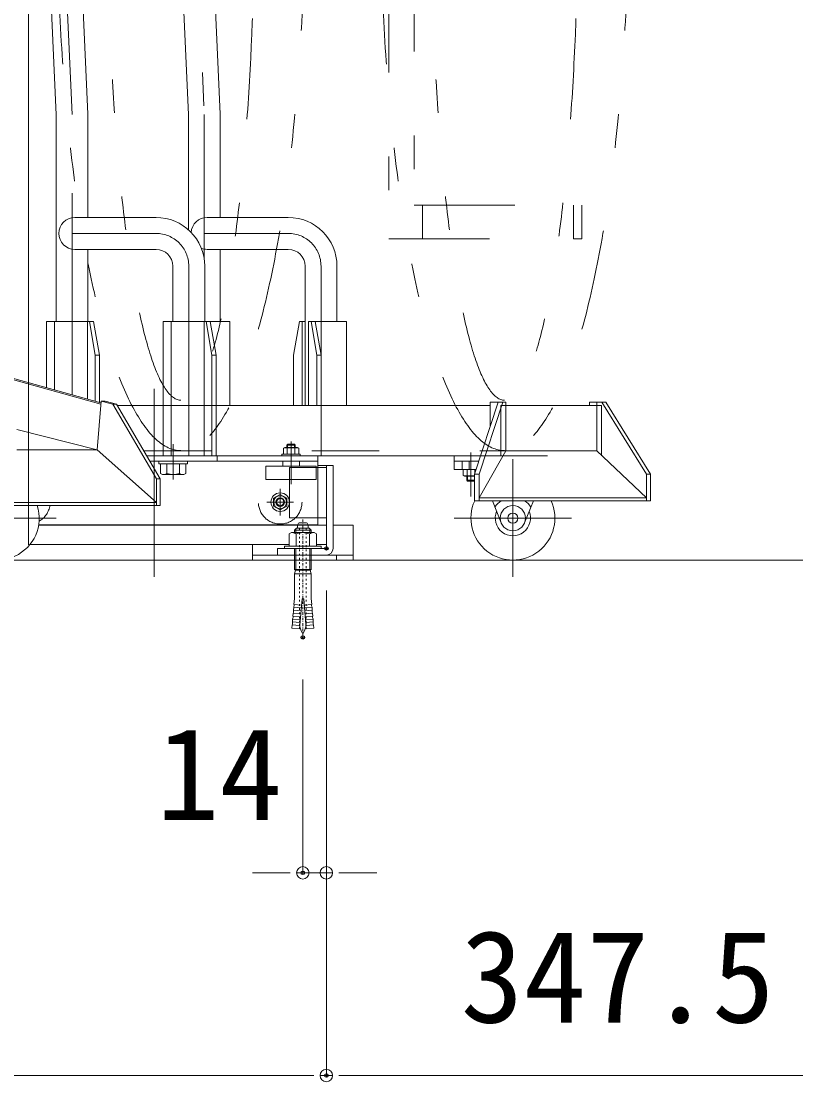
# Model space of a CAD drawing. Units: millimetres, scale not verified. Extents: x -5940 to 5940, y -4200 to 4200.
# Drawn here: x 85 to 546, y -2962 to -2331 of the extents above; entities that cross this region are included whole.
import ezdxf
from ezdxf.enums import TextEntityAlignment as Align

# ---------------------------------------------------------------- set-up
doc = ezdxf.new("R2010")
doc.units = ezdxf.units.MM
doc.header["$LTSCALE"] = 10
doc.header["$PDMODE"] = 32
doc.header["$PDSIZE"] = 2
for name, pattern in [('USER2', [24, 12, -5, 2, -5]), ('USER3', [25, 6, -5, 2, -5, 2, -5]), ('USER5', [10, 4, -6]), ('USER6', [13, 6, -3, 1, -3])]:
    doc.linetypes.add(name, pattern=pattern)
for name, color, linetype, lineweight in [('0-0_0', 7, 'Continuous', 18), ('0-2_2-0BOLD', 7, 'Continuous', 18), ('0-7_2-7RACK', 5, 'Continuous', 18), ('0-B_0-0SHITUMEI', 4, 'Continuous', 18), ('0-F_2ラック-Aレル', 7, 'Continuous', 18), ('1-0_2ラック-Bラック前', 2, 'USER3', 18), ('1-1_2ラック-Cラック奥', 7, 'Continuous', 18), ('1-2_2ラック-D自転車前', 2, 'USER3', 18), ('1-A_3-GLEVEL', 5, 'Continuous', 18)]:
    doc.layers.add(name, color=color, linetype=linetype, lineweight=lineweight)
doc.layers.add('1-9_Defpoints', color=7, linetype='Continuous')
doc.styles.add('ＭＳ ゴシック', font='')
doc.styles.get('ＭＳ ゴシック').set_extended_font_data('MS Gothic')

# ---------------------------------------------------------------- blocks, each defined once
blk = doc.blocks.new('C-10x60L_3')
at = {"layer": '0-B_0-0SHITUMEI'}
for p, q in [((-374.8, 268), (-342.8, 323.3)), ((-374.8, -268), (-374.8, 268)), ((-342.8, 323.3), (-54.8, 323.3)), ((-54.8, 440), (-54.8, -440)), ((-54.8, 440), (0, 440)), ((-54.8, -323.3), (-54.8, 323.3)), ((0, -440), (0, 440)), ((1821.9, 255.1), (1901.6, 262.1)), ((1837.6, 75.8), (1821.9, 255.1)), ((1917.3, 82.8), (1901.6, 262.1)), ((-608, -88), (-608, 88)), ((-551.1, -130), (-551.1, 130)), ((-551.1, 130), (-488, 130)), ((-480, 152), (-432, 200)), ((-480, -152), (-480, 152)), ((-480, -122), (-480, 122)), ((-464.5, 167.5), (-374.8, 167.5)), ((-432, -200), (-432, 200)), ((-432, 200), (-374.8, 200)), ((-342.8, 161.7), (-54.8, 161.7)), ((0, 200), (507.1, 200)), ((0, 167.5), (507.1, 167.5)), ((507.1, -200), (507.1, 200)), ((520, 177.6), (507.1, 200)), ((507.1, 167.5), (520, 177.6)), ((520, 177.6), (603.6, 200)), ((520, -177.6), (520, 177.6)), ((603.6, -200), (603.6, 200)), ((603.6, 200), (1192.1, 200)), ((1192.1, 200), (1333.7, 212.4)), ((1200, 20), (1917.3, 82.8)), ((1200, -20), (1200, 20)), ((1349.4, 33.1), (1333.7, 212.4)), ((1473.2, 224.6), (1403.5, 218.5)), ((1419.2, 39.2), (1403.5, 218.5)), ((1488.9, 45.3), (1473.2, 224.6)), ((1612.7, 236.8), (1542.9, 230.7)), ((1558.6, 51.4), (1542.9, 230.7)), ((1628.4, 57.5), (1612.7, 236.8)), ((1752.1, 249), (1682.4, 242.9)), ((1698.1, 63.6), (1682.4, 242.9)), ((1767.8, 69.7), (1752.1, 249)), ((-551.1, -130), (-488, -130)), ((-480, -152), (-432, -200)), ((-464.5, -167.5), (-374.8, -167.5)), ((-432, -200), (-374.8, -200)), ((-342.8, -161.7), (-54.8, -161.7)), ((0, -167.5), (507.1, -167.5)), ((0, -200), (507.1, -200)), ((507.1, -167.5), (520, -177.6)), ((520, -177.6), (507.1, -200)), ((520, -177.6), (603.6, -200)), ((603.6, -200), (1192.1, -200)), ((1192.1, -200), (1333.7, -212.4)), ((1200, -20), (1917.3, -82.8)), ((1349.4, -33.1), (1333.7, -212.4)), ((1419.2, -39.2), (1403.5, -218.5)), ((1473.2, -224.6), (1403.5, -218.5)), ((1488.9, -45.3), (1473.2, -224.6)), ((1558.6, -51.4), (1542.9, -230.7)), ((1612.7, -236.8), (1542.9, -230.7)), ((1628.4, -57.5), (1612.7, -236.8)), ((1698.1, -63.6), (1682.4, -242.9)), ((1752.1, -249), (1682.4, -242.9)), ((1767.8, -69.7), (1752.1, -249)), ((1837.6, -75.8), (1821.9, -255.1)), ((1917.3, -82.8), (1901.6, -262.1)), ((-374.8, -268), (-342.8, -323.3)), ((-342.8, -323.3), (-54.8, -323.3)), ((-54.8, -440), (0, -440)), ((1821.9, -255.1), (1901.6, -262.1))]:
    blk.add_line(p, q, dxfattribs=at)
at = {"layer": '0-B_0-0SHITUMEI', "linetype": 'USER6'}
blk.add_line((-688, 0), (2120, 0), dxfattribs=at)
at = {"layer": '0-B_0-0SHITUMEI', "linetype": 'USER5'}
for p, q in [((-472, 80), (1774.7, 80)), ((-472, -80), (1774.7, -80))]:
    blk.add_line(p, q, dxfattribs=at)
at = {"layer": '0-B_0-0SHITUMEI'}
for centre, radius, start, end in [((1778.8, 345.4), 100, 254.513, 295.487), ((-499.1, 0), 140, 111.787, 141.055), ((-488, 122), 8, 0, 90), ((-472, 88), 8, 180, 270), ((50.3, 0), 425.1, 157.649, 202.351), ((-256.5, 242.5), 118.2, 180.014, 223.119), ((1360.4, 308.8), 100, 254.513, 295.487), ((1499.9, 321), 100, 254.513, 295.487), ((1639.4, 333.2), 100, 254.513, 295.487), ((1774.7, -400), 480, 56.443, 82.426), ((-499.1, 0), 140, 218.945, 248.213), ((-488, -122), 8, 270, 0), ((-472, -88), 8, 90, 180), ((-256.5, -242.5), 118.2, 136.881, 179.986), ((1360.4, -308.8), 100, 64.513, 105.487), ((1499.9, -321), 100, 64.513, 105.487), ((1639.4, -333.2), 100, 64.513, 105.487), ((1778.8, -345.4), 100, 64.513, 105.487), ((1774.7, 400), 480, 277.574, 303.557)]:
    blk.add_arc(centre, radius, start, end, dxfattribs=at)
at = {"layer": '0-B_0-0SHITUMEI', "linetype": 'USER5'}
for centre, start, end in [((1774.7, -400), 82.426, 90), ((1774.7, 400), 270, 277.574)]:
    blk.add_arc(centre, 480, start, end, dxfattribs=at)
blk = doc.blocks.new('CCS-RACK-L-FRT1_13')
at = {"layer": '0-0_0', "color": 3, "linetype": 'USER2'}
for p, q in [((-48.98, 265.25), (-68.51, 699.96)), ((-48.98, 98.46), (-48.98, 265.25)), ((1.04, 194.5), (-48.98, 194.5)), ((79.83, 194.5), (29.81, 194.5)), ((20.54, 175), (20.54, 62)), ((99.33, 175), (99.33, 62)), ((0, 102), (0, -10)), ((81.5, 70.61), (81.5, 45.3)), ((11.29, 47.9), (11.29, 69)), ((188.61, 37.9), (188.61, 64)), ((213.61, 60), (213.61, -10)), ((75, 42.5), (75, 26.5)), ((83, 34.5), (67, 34.5)), ((178.61, 25), (248.61, 25))]:
    blk.add_line(p, q, dxfattribs=at)
at = {"layer": '0-0_0'}
for p, q in [((-47.33, 204), (1.04, 204)), ((31.46, 204), (79.83, 204)), ((-47.33, 185), (1.04, 185)), ((-39.48, 185), (-39.48, 142)), ((31.46, 185), (79.83, 185)), ((39.31, 185), (39.31, 142)), ((11.04, 142), (11.04, 175)), ((30.04, 175), (30.04, 142)), ((89.83, 92), (89.83, 175)), ((108.83, 142), (108.83, 175)), ((-64.13, 142), (-64.13, 102.64)), ((-59.44, 101.35), (-59.44, 142)), ((-39.74, 142), (-39.74, 95.92)), ((-35.14, 122), (-38.61, 142)), ((10.08, 62), (10.08, 142)), ((29.78, 142), (29.78, 62)), ((88.06, 142), (88.06, 92)), ((-35.14, 122), (-32.68, 122)), ((-35.14, 94.65), (-35.14, 122)), ((-32.68, 93.97), (-32.68, 122)), ((36.84, 122), (36.84, 62)), ((99.38, 122), (99.38, 92)), ((5.4, 92), (-21.88, 92)), ((200.09, 92), (36.84, 92)), ((263.52, 92), (209.35, 92)), ((263.52, 65), (263.52, 94)), ((79, 68.5), (79, 67)), ((79.2, 63), (79.2, 66.55)), ((83.8, 66.55), (83.8, 63)), ((84, 68.5), (84, 67)), ((-4.33, 62), (194.31, 62)), ((97.5, 59), (-2.58, 59)), ((-2.58, 59), (97.5, 59)), ((7.53, 57.4), (7.53, 51.6)), ((15.04, 57.4), (15.04, 51.6)), ((37.5, 62), (37.5, 59)), ((97.5, 62), (97.5, 55.23)), ((178.61, 59), (193.32, 59)), ((183.44, 54), (183.44, 59)), ((187.5, 59), (187.5, 54)), ((186.31, 54), (186.31, 50.45)), ((190.73, 51.19), (193.55, 51.19)), ((190.91, 51.74), (190.91, 54)), ((293.21, 35.35), (293.21, 51.19)), ((186.11, 47.5), (190.73, 47.5)), ((201.43, 35.35), (206.64, 22.23)), ((220.58, 22.23), (225.8, 35.35)), ((97.5, 21), (-68.82, 21)), ((97.5, 25.23), (97.5, 21))]:
    blk.add_line(p, q, dxfattribs=at)
at = {"layer": '0-0_0', "color": 3, "linetype": 'USER5'}
for p, q in [((36.84, 92), (5.4, 92)), ((-6.09, 65), (209.35, 65)), ((76.5, 56), (76.5, 59)), ((86.5, 56), (86.5, 59)), ((97.5, 55.23), (97.5, 25.23))]:
    blk.add_line(p, q, dxfattribs=at)
at = {"layer": '0-0_0', "color": 4}
for p, q in [((79.4, 67), (79.4, 68.9)), ((83.6, 67), (83.6, 68.9))]:
    blk.add_line(p, q, dxfattribs=at)
at = {"layer": '0-0_0', "color": 3}
for p, q in [((186.51, 50), (186.51, 47.1)), ((190.71, 47.1), (190.71, 50))]:
    blk.add_line(p, q, dxfattribs=at)
at = {"layer": '0-0_0', "color": 3, "linetype": 'USER2'}
blk.add_lwpolyline([(10.28, 699.96), (29.81, 265.25), (29.81, 178.71)], dxfattribs=at)
at = {"layer": '0-0_0'}
for points in [[(-58.48, 142), (-58.48, 265.04), (-76.57, 667.86)], [(-57.59, 668.71), (-39.48, 265.46), (-39.48, 204)], [(2.21, 667.86), (20.31, 265.04), (20.31, 196.68)], [(39.31, 204), (39.31, 265.46), (21.19, 668.71)], [(-32.68, 122), (-36.15, 142), (-64.13, 142)], [(5.4, 62), (5.4, 142), (44.95, 142), (44.95, 92)], [(34.38, 62), (34.38, 122), (30.91, 142)], [(33.37, 142), (36.84, 122), (34.38, 122)], [(83.03, 92), (83.03, 122), (86.5, 142), (89.83, 142)], [(114.47, 92), (114.47, 142), (91.88, 142), (91.88, 92)], [(96.92, 92), (96.92, 122), (93.45, 142)], [(95.91, 142), (99.38, 122), (96.92, 122)], [(266.6, 94), (293.21, 51.19), (295.5, 51.19), (295.5, 35.35), (190.73, 35.35), (190.73, 51.19), (204.89, 94)], [(207.71, 94), (193.55, 51.19), (193.55, 35.35)], [(209.35, 65), (209.35, 94), (200.09, 94), (200.09, 79.48)], [(295.5, 51.19), (268.9, 94), (259.17, 94), (259.17, 92)], [(19.79, 59), (19.79, 57.4), (2.79, 57.4), (2.79, 59)], [(3.78, 57.4), (3.78, 51.6), (4.99, 50.9), (17.59, 50.9), (18.79, 51.6), (18.79, 57.4)], [(87, 62), (87, 63), (76, 63), (76, 62)], [(191.66, 54), (178.61, 54), (178.61, 62)], [(190.73, 50), (184.79, 50), (184.01, 50.45), (184.01, 54)], [(186.11, 50), (186.11, 47.5), (186.61, 47), (190.61, 47), (190.73, 47.12)]]:
    blk.add_lwpolyline(points, dxfattribs=at)
at = {"layer": '0-0_0', "color": 3, "linetype": 'USER5'}
for points in [[(194.31, 62), (266.47, 62), (266.47, 92), (263.52, 92)], [(209.35, 92), (206.4, 92), (206.4, 62)]]:
    blk.add_lwpolyline(points, dxfattribs=at)
at = {"layer": '0-0_0'}
for points in [[(76.9, 63), (76.9, 66.55), (77.68, 67), (85.32, 67), (86.1, 66.55), (86.1, 63)], [(79.5, 69), (79, 68.5), (84, 68.5), (83.5, 69)], [(209.35, 65), (193.55, 36.99), (293.21, 36.99), (263.52, 65)], [(102.5, 55.23), (102.5, 25.23), (80.5, 25.23), (80.5, 55.23)], [(75, 29.88), (79, 32.19), (79, 36.81), (75, 39.12), (71, 36.81), (71, 32.19)]]:
    blk.add_lwpolyline(points, close=True, dxfattribs=at)
at = {"layer": '0-0_0', "color": 3, "linetype": 'USER5'}
blk.add_lwpolyline([(96.5, 56), (66.5, 56), (66.5, 48), (96.5, 48)], close=True, dxfattribs=at)
blk.add_circle((75, 34.5), 13, dxfattribs=at)
at = {"layer": '0-0_0'}
for centre, radius in [((75, 34.5), 5.5), ((75, 34.5), 3.82), ((75, 34.5), 2.1), ((213.61, 25), 7.5), ((213.61, 25), 3)]:
    blk.add_circle(centre, radius, dxfattribs=at)
at = {"layer": '0-0_0', "color": 3}
blk.add_circle((75, 34.5), 2.5, dxfattribs=at)
at = {"layer": '0-0_0'}
for centre, radius, start, end in [((-47.33, 194.5), 9.5, 90, 270), ((1.04, 175), 29, 0, 90), ((31.46, 194.5), 9.5, 90, 176.53454), ((79.83, 175), 29, 0, 90), ((1.04, 175), 10, 0, 90), ((31.46, 194.5), 9.5, 248.80155, 270), ((79.83, 175), 10, 0, 90), ((78.05, 64.86), 2.04, 55.71208, 115.73012), ((81.5, 59.27), 7.63, 72.4633, 107.5367), ((84.95, 64.86), 2.04, 64.26988, 124.28792), ((5.66, 53.78), 2.88, 270, 310.72682), ((11.29, 61.36), 10.46, 248.97459, 291.02541), ((16.92, 53.78), 2.88, 229.27318, 270), ((185.16, 52.14), 2.04, 244.26988, 304.28792), ((188.61, 57.73), 7.63, 252.4633, 286.11698), ((213.61, 25), 25, 155.5351, 24.4649), ((213.61, 25), 12.5, 124.07841, 148.55406), ((213.61, 25), 12.5, 31.44594, 55.92159), ((213.61, 25), 10.5, 157.26885, 22.73115)]:
    blk.add_arc(centre, radius, start, end, dxfattribs=at)
at = {"layer": '0-0_0', "color": 3, "linetype": 'USER2'}
for centre in [(1.04, 175), (79.83, 175)]:
    blk.add_arc(centre, 19.5, 0, 90, dxfattribs=at)
at = {"layer": '0-0_0', "color": 3, "linetype": 'USER5'}
blk.add_arc((-75, 34.5), 13, 299.66613, 351.47967, dxfattribs=at)
blk = doc.blocks.new('CCS-RACK-H-FRT1_12')
at = {"layer": '1-1_2ラック-Cラック奥'}
for p, q in [((-23.93, 154.96), (198.27, 93.71)), ((-23.93, 154.14), (198.2, 92.91)), ((198.34, 94.6), (196, 65.6)), ((200.7, 94.6), (198.34, 94.6)), ((200.7, 94.6), (207.6, 92.88)), ((205.31, 92.88), (231.32, 48.41)), ((233.61, 48.41), (207.6, 92.88)), ((148.05, 77.67), (196, 65.7)), ((148.05, 65.6), (196, 65.6)), ((196, 65.6), (231.32, 34.21)), ((231.32, 34.21), (131.66, 34.21))]:
    blk.add_line(p, q, dxfattribs=at)
at = {"layer": '1-1_2ラック-Cラック奥', "color": 3, "linetype": 'USER2'}
blk.add_line((171.5, 25), (101.5, 25), dxfattribs=at)
at = {"layer": '1-1_2ラック-Cラック奥'}
for points in [[(198.34, 94.6), (205.24, 92.88), (207.6, 92.88)], [(128.84, 32.57), (233.61, 32.57), (233.61, 48.41), (231.32, 48.41), (231.32, 32.57)]]:
    blk.add_lwpolyline(points, dxfattribs=at)
blk.add_arc((136.5, 25), 25, 129.14176, 17.63527, dxfattribs=at)
blk = doc.blocks.new('CCS-CYC-L-FRT_6')
at = {"layer": '1-2_2ラック-D自転車前'}
for p, q in [((139.73, 350.2), (139.73, 191.21)), ((154.73, 211.21), (254.73, 211.21)), ((159.73, 211.21), (159.73, 191.21)), ((249.73, 211.21), (249.73, 191.21)), ((254.73, 211.21), (254.73, 191.21)), ((139.73, 191.21), (254.73, 191.21))]:
    blk.add_line(p, q, dxfattribs=at)
blk.add_lwpolyline([(149.73, 362.7), (154.73, 362.7), (154.73, 201.21)], dxfattribs=at)
for centre, major_axis, ratio in [((15.9, 395.2), (0, -330), 0.22373), ((208.65, 395.2), (0, -330), 0.22373), ((15.9, 395.2), (0, -300), 0.146103), ((208.65, 395.2), (0, -300), 0.146103)]:
    blk.add_ellipse(centre, major_axis=major_axis, ratio=ratio, start_param=6.283185307179586, end_param=12.566370614359172, dxfattribs=at)
blk = doc.blocks.new('_DOT')
at = {"layer": '0-0_0', "lineweight": 9}
for p, q in [((-0.5, 0), (-1, 0)), ((0.25, 0), (-0.25, 0))]:
    blk.add_line(p, q, dxfattribs=at)
blk.add_circle((0, 0), 0.25, dxfattribs=at)
blk = doc.blocks.new('D82')
at = {"layer": '1-9_Defpoints'}
for p in [(6206.29, 1555.47), (6192.29, 1502.47), (6192.29, 1362.31)]:
    blk.add_point(p, dxfattribs=at)
at = {"layer": '1-A_3-GLEVEL'}
for p, q in [((6206.29, 1530.47), (6206.29, 1362.31)), ((6192.29, 1477.47), (6192.29, 1362.31)), ((6177.29, 1362.31), (6162.29, 1362.31)), ((6206.29, 1362.31), (6192.29, 1362.31)), ((6221.29, 1362.31), (6236.29, 1362.31))]:
    blk.add_line(p, q, dxfattribs=at)
at = {"layer": '1-A_3-GLEVEL', "xscale": 15, "yscale": 15}
blk.add_blockref('_DOT', (6192.29, 1362.31), dxfattribs=at)
at = {"layer": '1-A_3-GLEVEL', "xscale": 15, "yscale": 15, "rotation": 180}
blk.add_blockref('_DOT', (6206.29, 1362.31), dxfattribs=at)
at = {"layer": '1-A_3-GLEVEL', "color": 7, "style": 'ＭＳ ゴシック'}
blk.add_text('14', height=54.99, dxfattribs=at).set_placement((6105.16, 1377.31), align=Align.BOTTOM_LEFT)
blk = doc.blocks.new('D84')
at = {"layer": '1-9_Defpoints'}
for p in [(6206.29, 1555.47), (6206.29, 1241.66)]:
    blk.add_point(p, dxfattribs=at)
at = {"layer": '1-A_3-GLEVEL'}
for p, q in [((6206.29, 1530.47), (6206.29, 1241.66)), ((1066.29, 1241.66), (6191.29, 1241.66))]:
    blk.add_line(p, q, dxfattribs=at)
at = {"layer": '1-A_3-GLEVEL', "xscale": 15, "yscale": 15}
blk.add_blockref('_DOT', (6206.29, 1241.66), dxfattribs=at)
blk = doc.blocks.new('D85')
at = {"layer": '1-9_Defpoints'}
for p in [(6206.29, 1555.47), (6553.79, 1548.47), (6553.79, 1241.66)]:
    blk.add_point(p, dxfattribs=at)
at = {"layer": '1-A_3-GLEVEL'}
for p, q in [((6206.29, 1530.47), (6206.29, 1241.66)), ((6553.79, 1523.47), (6553.79, 1241.66)), ((6221.29, 1241.66), (6538.79, 1241.66))]:
    blk.add_line(p, q, dxfattribs=at)
at = {"layer": '1-A_3-GLEVEL', "xscale": 15, "yscale": 15, "rotation": 180}
blk.add_blockref('_DOT', (6206.29, 1241.66), dxfattribs=at)
at = {"layer": '1-A_3-GLEVEL', "xscale": 15, "yscale": 15}
blk.add_blockref('_DOT', (6553.79, 1241.66), dxfattribs=at)
at = {"layer": '1-A_3-GLEVEL', "color": 7, "style": 'ＭＳ ゴシック'}
blk.add_text('347.5', height=54.99, dxfattribs=at).set_placement((6286.29, 1256.66), align=Align.BOTTOM_LEFT)

msp = doc.modelspace()

# ---------------------------------------------------------------- linework, layer by layer
at = {"layer": '0-2_2-0BOLD'}
msp.add_line((88.79, -1501.53), (88.79, -2642.53), dxfattribs=at)
at = {"layer": '0-7_2-7RACK'}
msp.add_lwpolyline([(613.79, -2651.53), (-5036.21, -2651.53), (-5036.21, -1025.85)], dxfattribs=at)
at = {"layer": '0-F_2ラック-Aレル'}
for p, q in [((270.29, -2595.2), (261.29, -2595.2)), ((266.29, -2595.2), (266.29, -2644.53)), ((270.29, -2644.53), (270.29, -2595.2)), ((249.07, -2630.7), (94.94, -2630.7)), ((266.29, -2630.7), (255.52, -2630.7)), ((270.29, -2630.7), (282.29, -2630.7)), ((282.29, -2630.7), (282.29, -2651.53)), ((244.21, -2642.2), (89.77, -2642.2)), ((222.29, -2642.2), (222.29, -2651.53)), ((237.29, -2644.53), (237.29, -2648.53)), ((237.29, -2644.53), (266.29, -2644.53)), ((266.29, -2642.2), (260.38, -2642.2)), ((282.29, -2648.53), (222.29, -2648.53)), ((222.29, -2651.53), (282.29, -2651.53)), ((272.29, -2648.53), (272.29, -2651.53))]:
    msp.add_line(p, q, dxfattribs=at)
msp.add_arc((266.29, -2644.53), 4, 270, 0, dxfattribs=at)

# ---------------------------------------------------------------- block references
at = {"layer": '0-F_2ラック-Aレル', "xscale": -0.025, "yscale": 0.025, "rotation": 90}
msp.add_blockref('C-10x60L_3', (252.29, -2644.53), dxfattribs=at)
at = {"layer": '1-0_2ラック-Bラック前'}
msp.add_blockref('CCS-RACK-H-FRT1_12', (-66.21, -2651.53), dxfattribs=at)
at = {"layer": '1-1_2ラック-Cラック奥'}
msp.add_blockref('CCS-RACK-L-FRT1_13', (163.79, -2651.53), dxfattribs=at)
at = {"layer": '1-2_2ラック-D自転車前'}
msp.add_blockref('CCS-CYC-L-FRT_6', (163.79, -2651.53), dxfattribs=at)
at = {"layer": '1-A_3-GLEVEL'}
for name in ['D84', 'D82', 'D85']:
    msp.add_blockref(name, (-5940, -4200), dxfattribs=at)

doc.saveas('drawing.dxf')
